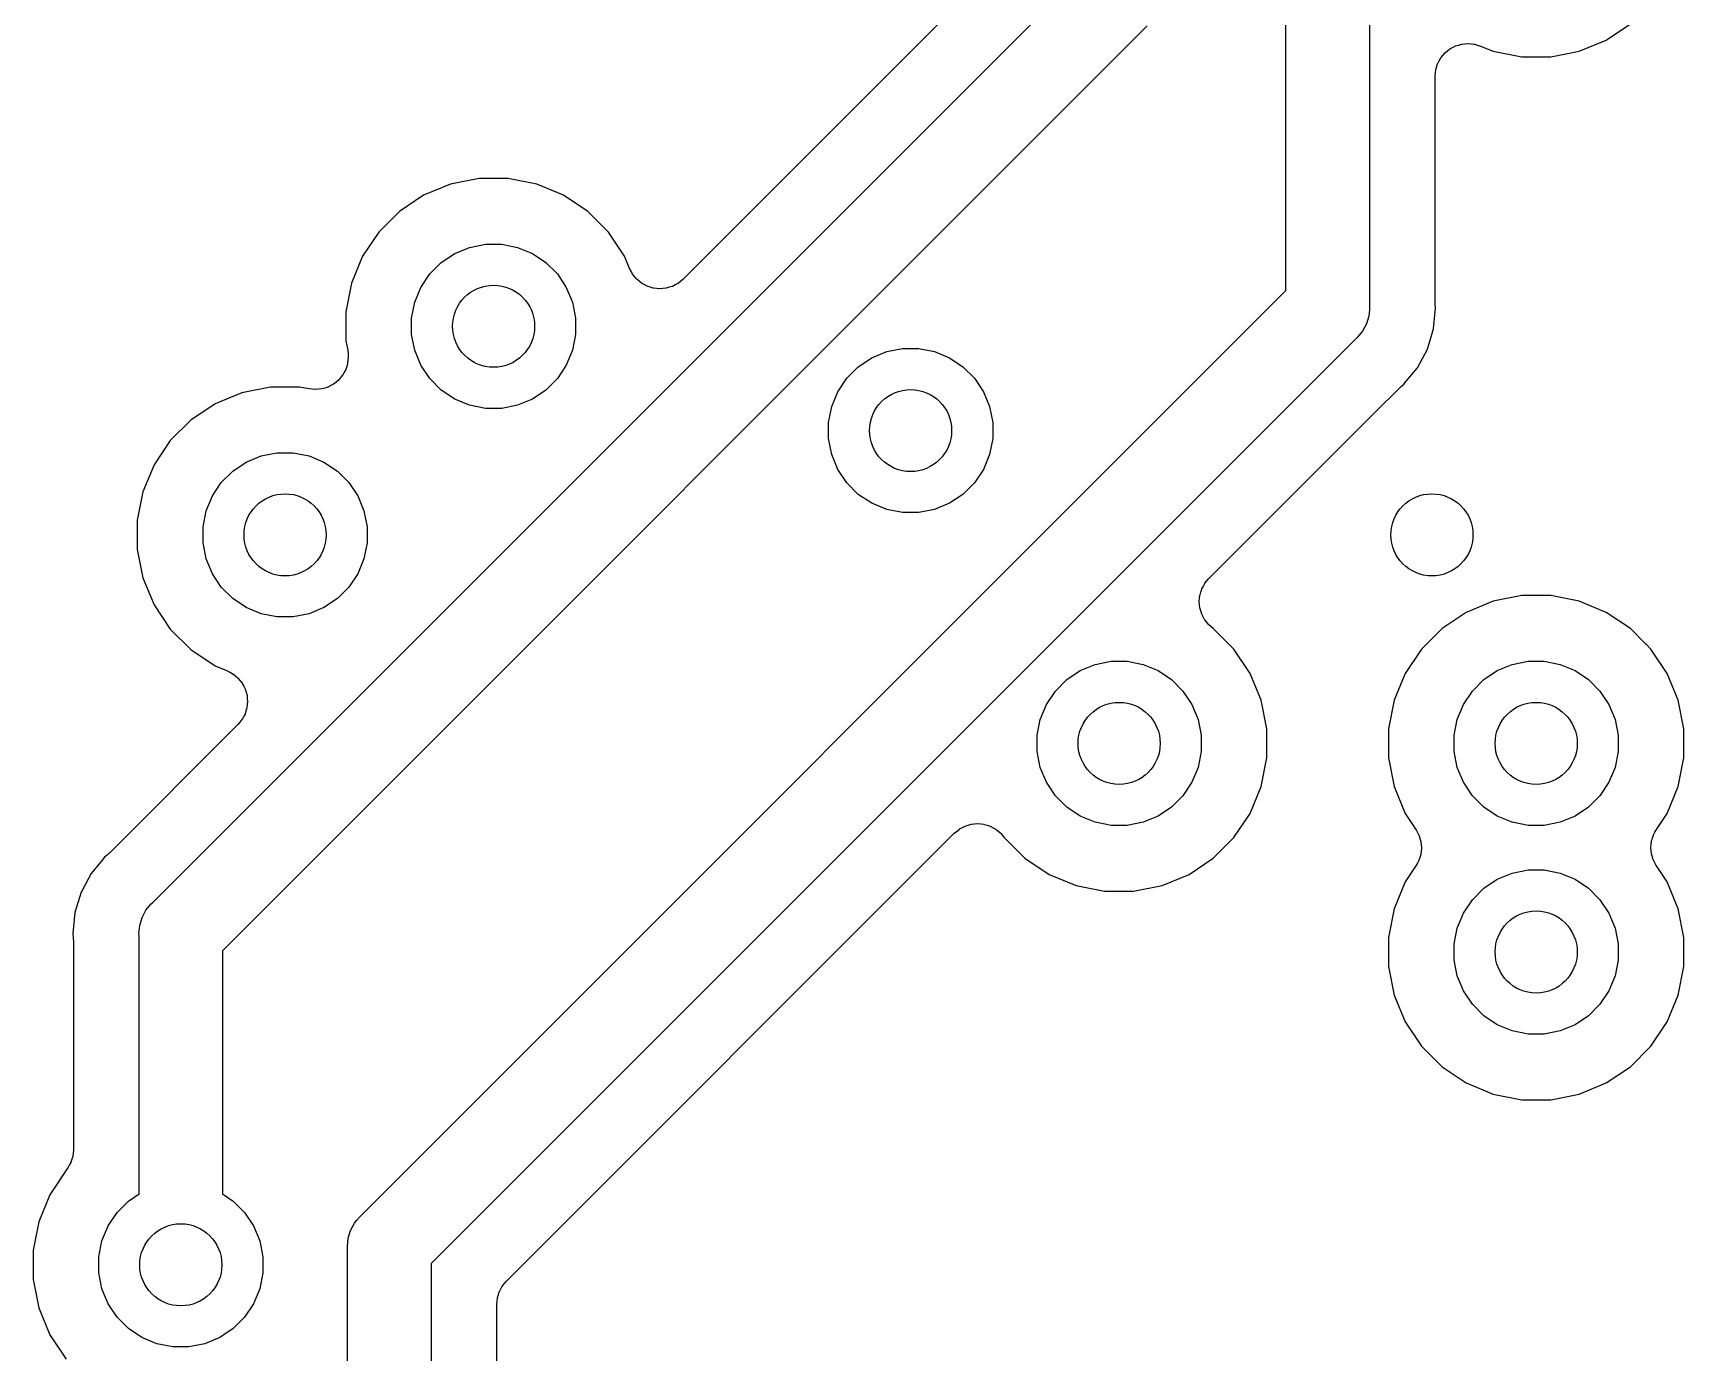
# Model space of a CAD drawing. Extents: x 4.56 to 9.07, y -4.98 to -1.83.
# Drawn here: x 7.4823 to 7.6802, y -2.7231 to -2.5648 of the extents above; entities that cross this region are included whole.
import ezdxf

# ---------------------------------------------------------------- set-up
doc = ezdxf.new("R2010")
doc.units = 0
doc.header["$MEASUREMENT"] = 0
doc.layers.add('BLACK', color=7, linetype='CONTINUOUS')

msp = doc.modelspace()

# ---------------------------------------------------------------- linework, layer by layer
at = {"layer": 'BLACK', "linetype": 'CONTINUOUS'}
for p, q in [((7.6325, -2.59572), (7.6325, -2.47525)), ((7.6425, -2.47707), (7.6425, -2.59754)), ((7.59847, -2.55611), (7.56023, -2.59435)), ((7.49664, -2.66908), (7.6075, -2.55822)), ((7.61586, -2.564), (7.505, -2.67486)), ((7.67089, -2.5657), (7.67379, -2.56376)), ((7.6513, -2.56754), (7.65154, -2.56725)), ((7.65154, -2.56725), (7.65155, -2.56724)), ((7.65155, -2.56724), (7.65156, -2.56723)), ((7.65156, -2.56723), (7.65185, -2.567)), ((7.65185, -2.567), (7.65214, -2.56676)), ((7.65214, -2.56676), (7.65215, -2.56676)), ((7.65215, -2.56676), (7.65216, -2.56675)), ((7.65216, -2.56675), (7.65248, -2.56658)), ((7.65248, -2.56658), (7.65282, -2.5664)), ((7.65282, -2.5664), (7.65283, -2.5664)), ((7.65283, -2.5664), (7.65284, -2.5664)), ((7.65284, -2.5664), (7.6532, -2.56629)), ((7.6532, -2.56629), (7.65355, -2.56618)), ((7.65355, -2.56618), (7.65356, -2.56618)), ((7.65356, -2.56618), (7.65357, -2.56618)), ((7.65357, -2.56618), (7.65395, -2.56614)), ((7.65395, -2.56614), (7.65432, -2.56611)), ((7.65432, -2.56611), (7.65433, -2.56611)), ((7.65433, -2.56611), (7.65434, -2.56611)), ((7.65434, -2.56611), (7.65471, -2.56615)), ((7.65471, -2.56615), (7.65508, -2.56618)), ((7.65508, -2.56618), (7.65509, -2.56619)), ((7.65509, -2.56619), (7.6551, -2.56619)), ((7.6551, -2.56619), (7.65546, -2.5663)), ((7.65546, -2.5663), (7.65582, -2.56641)), ((7.65582, -2.56641), (7.65733, -2.56704)), ((7.65733, -2.56704), (7.66076, -2.56772)), ((7.66424, -2.56772), (7.66767, -2.56704)), ((7.66767, -2.56704), (7.67089, -2.5657)), ((7.65042, -2.56962), (7.65046, -2.56925)), ((7.65046, -2.56923), (7.65057, -2.56887)), ((7.65046, -2.56924), (7.65046, -2.56923)), ((7.65046, -2.56925), (7.65046, -2.56924)), ((7.65057, -2.56887), (7.65068, -2.56851)), ((7.65068, -2.56851), (7.65069, -2.5685)), ((7.65069, -2.56849), (7.65087, -2.56817)), ((7.65069, -2.5685), (7.65069, -2.56849)), ((7.65087, -2.56817), (7.65105, -2.56784)), ((7.65105, -2.56784), (7.65106, -2.56783)), ((7.65106, -2.56782), (7.6513, -2.56754)), ((7.65106, -2.56783), (7.65106, -2.56782)), ((7.66076, -2.56772), (7.66424, -2.56772)), ((7.65037, -2.56999), (7.65042, -2.56962)), ((7.65037, -2.57001), (7.65037, -2.56999)), ((7.65037, -2.57005), (7.65037, -2.57001)), ((7.65037, -2.57001), (7.65037, -2.57001)), ((7.65037, -2.57001), (7.65037, -2.57001)), ((7.65037, -2.59696), (7.65037, -2.57005)), ((7.53233, -2.58296), (7.52911, -2.5843)), ((7.53576, -2.58228), (7.53233, -2.58296)), ((7.53924, -2.58228), (7.53576, -2.58228)), ((7.54267, -2.58296), (7.53924, -2.58228)), ((7.54589, -2.5843), (7.54267, -2.58296)), ((7.52911, -2.5843), (7.52621, -2.58624)), ((7.54879, -2.58624), (7.54589, -2.5843)), ((7.52621, -2.58624), (7.52374, -2.58871)), ((7.55126, -2.58871), (7.54879, -2.58624)), ((7.52374, -2.58871), (7.5218, -2.59161)), ((7.5532, -2.59161), (7.55126, -2.58871)), ((7.53284, -2.59128), (7.53463, -2.59054)), ((7.53463, -2.59054), (7.53653, -2.59016)), ((7.53653, -2.59016), (7.53847, -2.59016)), ((7.53847, -2.59016), (7.54037, -2.59054)), ((7.54037, -2.59054), (7.54216, -2.59128)), ((7.5218, -2.59161), (7.52046, -2.59483)), ((7.52985, -2.59373), (7.53123, -2.59235)), ((7.53123, -2.59235), (7.53284, -2.59128)), ((7.54216, -2.59128), (7.54377, -2.59235)), ((7.54377, -2.59235), (7.54515, -2.59373)), ((7.55381, -2.59308), (7.5532, -2.59161)), ((7.52046, -2.59483), (7.51978, -2.59826)), ((7.52878, -2.59534), (7.52985, -2.59373)), ((7.54515, -2.59373), (7.54622, -2.59534)), ((7.55399, -2.59341), (7.55381, -2.59308)), ((7.55416, -2.59374), (7.55399, -2.59341)), ((7.55417, -2.59374), (7.55416, -2.59374)), ((7.55417, -2.59375), (7.55417, -2.59374)), ((7.55441, -2.59404), (7.55417, -2.59375)), ((7.55464, -2.59433), (7.55441, -2.59404)), ((7.55465, -2.59434), (7.55464, -2.59433)), ((7.55466, -2.59435), (7.55465, -2.59434)), ((7.55494, -2.59458), (7.55466, -2.59435)), ((7.55523, -2.59483), (7.55494, -2.59458)), ((7.55524, -2.59483), (7.55523, -2.59483)), ((7.55525, -2.59484), (7.55524, -2.59483)), ((7.55557, -2.59501), (7.55525, -2.59484)), ((7.55959, -2.59487), (7.55926, -2.59504)), ((7.5596, -2.59486), (7.55959, -2.59487)), ((7.55961, -2.59486), (7.5596, -2.59486)), ((7.55989, -2.59463), (7.55961, -2.59486)), ((7.56019, -2.59439), (7.55989, -2.59463)), ((7.5602, -2.59438), (7.56019, -2.59439)), ((7.56021, -2.59438), (7.5602, -2.59438)), ((7.5602, -2.59438), (7.5602, -2.59438)), ((7.56023, -2.59435), (7.56021, -2.59438)), ((7.52164, -2.70658), (7.6325, -2.59572)), ((7.52804, -2.59713), (7.52878, -2.59534)), ((7.54622, -2.59534), (7.54696, -2.59713)), ((7.55591, -2.59519), (7.55557, -2.59501)), ((7.55592, -2.5952), (7.55591, -2.59519)), ((7.55593, -2.5952), (7.55592, -2.5952)), ((7.55628, -2.59531), (7.55593, -2.5952)), ((7.55664, -2.59542), (7.55628, -2.59531)), ((7.55665, -2.59542), (7.55664, -2.59542)), ((7.55666, -2.59543), (7.55665, -2.59542)), ((7.55703, -2.59547), (7.55666, -2.59543)), ((7.5574, -2.59551), (7.55703, -2.59547)), ((7.55741, -2.5955), (7.5574, -2.59551)), ((7.55742, -2.59551), (7.55741, -2.5955)), ((7.5578, -2.59547), (7.55742, -2.59551)), ((7.55817, -2.59544), (7.5578, -2.59547)), ((7.55818, -2.59544), (7.55817, -2.59544)), ((7.55819, -2.59544), (7.55818, -2.59544)), ((7.55855, -2.59533), (7.55819, -2.59544)), ((7.55891, -2.59522), (7.55855, -2.59533)), ((7.55892, -2.59522), (7.55891, -2.59522)), ((7.55893, -2.59522), (7.55892, -2.59522)), ((7.55926, -2.59504), (7.55893, -2.59522)), ((7.65039, -2.59713), (7.65037, -2.59696)), ((7.51978, -2.59826), (7.51978, -2.60174)), ((7.52766, -2.59903), (7.52804, -2.59713)), ((7.54696, -2.59713), (7.54734, -2.59903)), ((7.64243, -2.59877), (7.64214, -2.59971)), ((7.6425, -2.59803), (7.64243, -2.59877)), ((7.6425, -2.59754), (7.64252, -2.59779)), ((7.64252, -2.59779), (7.6425, -2.59803)), ((7.6425, -2.59803), (7.6425, -2.59803)), ((7.65019, -2.60031), (7.65039, -2.59823)), ((7.65039, -2.59729), (7.65039, -2.59713)), ((7.65039, -2.59735), (7.65039, -2.59729)), ((7.65044, -2.59779), (7.65039, -2.59735)), ((7.65039, -2.59823), (7.65044, -2.59779)), ((7.65039, -2.59823), (7.65039, -2.59823)), ((7.52766, -2.60097), (7.52766, -2.59903)), ((7.54734, -2.59903), (7.54734, -2.60097)), ((7.64168, -2.60058), (7.64105, -2.60134)), ((7.64214, -2.59971), (7.64168, -2.60058)), ((7.64945, -2.60274), (7.65019, -2.60031)), ((7.51978, -2.60174), (7.52001, -2.60288)), ((7.52001, -2.60288), (7.52002, -2.60291)), ((7.52002, -2.60291), (7.52002, -2.60291)), ((7.52002, -2.60291), (7.52002, -2.60291)), ((7.52002, -2.60291), (7.52002, -2.60293)), ((7.52804, -2.60287), (7.52766, -2.60097)), ((7.52878, -2.60466), (7.52804, -2.60287)), ((7.64086, -2.6015), (7.53, -2.71236)), ((7.54696, -2.60287), (7.54622, -2.60466)), ((7.54734, -2.60097), (7.54696, -2.60287)), ((7.58463, -2.60304), (7.58653, -2.60266)), ((7.58653, -2.60266), (7.58847, -2.60266)), ((7.58847, -2.60266), (7.59037, -2.60304)), ((7.64105, -2.60134), (7.64086, -2.6015)), ((7.64826, -2.60498), (7.64945, -2.60274)), ((7.51989, -2.60481), (7.51978, -2.60518)), ((7.52, -2.60446), (7.51989, -2.60481)), ((7.52004, -2.60407), (7.52, -2.60444)), ((7.52, -2.60444), (7.52, -2.60445)), ((7.52, -2.60445), (7.52, -2.60446)), ((7.52002, -2.60293), (7.52005, -2.60331)), ((7.52008, -2.6037), (7.52004, -2.60407)), ((7.52005, -2.60331), (7.52008, -2.60368)), ((7.52008, -2.60368), (7.52008, -2.60369)), ((7.52008, -2.60369), (7.52008, -2.6037)), ((7.52985, -2.60627), (7.52878, -2.60466)), ((7.54622, -2.60466), (7.54515, -2.60627)), ((7.57985, -2.60623), (7.58123, -2.60485)), ((7.58123, -2.60485), (7.58284, -2.60378)), ((7.58284, -2.60378), (7.58463, -2.60304)), ((7.59037, -2.60304), (7.59216, -2.60378)), ((7.59216, -2.60378), (7.59377, -2.60485)), ((7.59377, -2.60485), (7.59515, -2.60623)), ((7.51862, -2.60669), (7.51832, -2.60693)), ((7.5189, -2.60646), (7.51862, -2.60669)), ((7.51891, -2.60645), (7.5189, -2.60646)), ((7.51892, -2.60644), (7.51891, -2.60645)), ((7.51916, -2.60615), (7.51892, -2.60644)), ((7.5194, -2.60587), (7.51916, -2.60615)), ((7.51941, -2.60585), (7.5194, -2.60586)), ((7.5194, -2.60586), (7.5194, -2.60587)), ((7.51959, -2.60552), (7.51941, -2.60585)), ((7.51977, -2.6052), (7.51959, -2.60552)), ((7.51978, -2.60518), (7.51977, -2.60519)), ((7.51977, -2.60519), (7.51977, -2.6052)), ((7.53123, -2.60765), (7.52985, -2.60627)), ((7.54515, -2.60627), (7.54377, -2.60765)), ((7.57878, -2.60784), (7.57985, -2.60623)), ((7.59515, -2.60623), (7.59622, -2.60784)), ((7.64665, -2.60694), (7.64693, -2.60659)), ((7.64693, -2.60659), (7.64826, -2.60498)), ((7.64693, -2.60659), (7.64693, -2.60659)), ((7.50733, -2.60796), (7.50411, -2.6093)), ((7.51076, -2.60728), (7.50733, -2.60796)), ((7.51424, -2.60728), (7.51076, -2.60728)), ((7.51538, -2.60751), (7.51424, -2.60728)), ((7.51575, -2.60755), (7.51538, -2.60751)), ((7.51612, -2.60758), (7.51575, -2.60755)), ((7.51613, -2.60758), (7.51612, -2.60758)), ((7.51614, -2.60758), (7.51613, -2.60758)), ((7.51651, -2.60755), (7.51614, -2.60758)), ((7.51689, -2.60751), (7.51651, -2.60755)), ((7.5169, -2.60751), (7.51689, -2.60751)), ((7.51691, -2.60751), (7.5169, -2.60751)), ((7.51727, -2.6074), (7.51691, -2.60751)), ((7.51763, -2.6073), (7.51727, -2.6074)), ((7.51764, -2.60729), (7.51763, -2.60729)), ((7.51763, -2.60729), (7.51763, -2.6073)), ((7.51798, -2.60711), (7.51764, -2.60729)), ((7.51831, -2.60694), (7.51798, -2.60711)), ((7.51832, -2.60693), (7.51831, -2.60693)), ((7.51831, -2.60693), (7.51831, -2.60694)), ((7.53284, -2.60872), (7.53123, -2.60765)), ((7.53463, -2.60946), (7.53284, -2.60872)), ((7.54216, -2.60872), (7.54037, -2.60946)), ((7.54377, -2.60765), (7.54216, -2.60872)), ((7.57804, -2.60963), (7.57878, -2.60784)), ((7.59622, -2.60784), (7.59696, -2.60963)), ((7.64327, -2.61022), (7.64602, -2.60748)), ((7.64602, -2.60748), (7.64606, -2.60744)), ((7.64606, -2.60744), (7.64619, -2.60733)), ((7.64619, -2.60733), (7.64631, -2.60722)), ((7.64631, -2.60722), (7.64665, -2.60694)), ((7.50411, -2.6093), (7.50121, -2.61124)), ((7.53653, -2.60984), (7.53463, -2.60946)), ((7.53847, -2.60984), (7.53653, -2.60984)), ((7.54037, -2.60946), (7.53847, -2.60984)), ((7.57766, -2.61153), (7.57804, -2.60963)), ((7.59696, -2.60963), (7.59734, -2.61153)), ((7.62327, -2.63023), (7.64327, -2.61022)), ((7.64327, -2.61022), (7.64327, -2.61022)), ((7.50121, -2.61124), (7.49874, -2.61371)), ((7.57766, -2.61347), (7.57766, -2.61153)), ((7.59734, -2.61153), (7.59734, -2.61347)), ((7.49874, -2.61371), (7.4968, -2.61661)), ((7.57804, -2.61537), (7.57766, -2.61347)), ((7.59734, -2.61347), (7.59696, -2.61537)), ((7.4968, -2.61661), (7.49546, -2.61983)), ((7.50623, -2.61735), (7.50784, -2.61628)), ((7.50784, -2.61628), (7.50963, -2.61554)), ((7.50963, -2.61554), (7.51153, -2.61516)), ((7.51153, -2.61516), (7.51347, -2.61516)), ((7.51347, -2.61516), (7.51537, -2.61554)), ((7.51537, -2.61554), (7.51716, -2.61628)), ((7.51716, -2.61628), (7.51877, -2.61735)), ((7.57878, -2.61716), (7.57804, -2.61537)), ((7.59696, -2.61537), (7.59622, -2.61716)), ((7.50378, -2.62034), (7.50485, -2.61873)), ((7.50485, -2.61873), (7.50623, -2.61735)), ((7.51877, -2.61735), (7.52015, -2.61873)), ((7.52015, -2.61873), (7.52122, -2.62034)), ((7.57985, -2.61877), (7.57878, -2.61716)), ((7.59622, -2.61716), (7.59515, -2.61877)), ((7.49546, -2.61983), (7.49478, -2.62326)), ((7.50304, -2.62213), (7.50378, -2.62034)), ((7.52122, -2.62034), (7.52196, -2.62213)), ((7.58123, -2.62015), (7.57985, -2.61877)), ((7.58284, -2.62122), (7.58123, -2.62015)), ((7.59377, -2.62015), (7.59216, -2.62122)), ((7.59515, -2.61877), (7.59377, -2.62015)), ((7.50266, -2.62403), (7.50304, -2.62213)), ((7.52196, -2.62213), (7.52234, -2.62403)), ((7.58463, -2.62196), (7.58284, -2.62122)), ((7.58653, -2.62234), (7.58463, -2.62196)), ((7.58847, -2.62234), (7.58653, -2.62234)), ((7.59037, -2.62196), (7.58847, -2.62234)), ((7.59216, -2.62122), (7.59037, -2.62196)), ((7.49478, -2.62326), (7.49478, -2.62674)), ((7.50266, -2.62597), (7.50266, -2.62403)), ((7.52234, -2.62403), (7.52234, -2.62597)), ((7.50304, -2.62787), (7.50266, -2.62597)), ((7.52234, -2.62597), (7.52196, -2.62787)), ((7.49478, -2.62674), (7.49546, -2.63017)), ((7.50378, -2.62966), (7.50304, -2.62787)), ((7.52196, -2.62787), (7.52122, -2.62966)), ((7.49546, -2.63017), (7.4968, -2.63339)), ((7.50485, -2.63127), (7.50378, -2.62966)), ((7.52122, -2.62966), (7.52015, -2.63127)), ((7.62279, -2.6308), (7.62303, -2.63051)), ((7.62303, -2.63051), (7.62327, -2.63023)), ((7.50623, -2.63265), (7.50485, -2.63127)), ((7.52015, -2.63127), (7.51877, -2.63265)), ((7.62215, -2.63261), (7.62219, -2.63223)), ((7.62219, -2.63223), (7.6222, -2.63222)), ((7.6222, -2.63221), (7.62231, -2.63186)), ((7.6222, -2.63222), (7.6222, -2.63221)), ((7.62231, -2.63186), (7.62242, -2.6315)), ((7.62242, -2.63149), (7.62243, -2.63148)), ((7.62242, -2.6315), (7.62242, -2.63149)), ((7.62243, -2.63148), (7.62261, -2.63115)), ((7.62261, -2.63115), (7.62278, -2.63082)), ((7.62278, -2.63082), (7.62279, -2.63081)), ((7.62279, -2.63081), (7.62279, -2.6308)), ((7.66076, -2.63228), (7.65733, -2.63296)), ((7.66424, -2.63228), (7.66076, -2.63228)), ((7.66767, -2.63296), (7.66424, -2.63228)), ((7.4968, -2.63339), (7.49874, -2.63629)), ((7.50784, -2.63372), (7.50623, -2.63265)), ((7.50963, -2.63446), (7.50784, -2.63372)), ((7.51153, -2.63484), (7.50963, -2.63446)), ((7.51537, -2.63446), (7.51347, -2.63484)), ((7.51716, -2.63372), (7.51537, -2.63446)), ((7.51877, -2.63265), (7.51716, -2.63372)), ((7.62211, -2.63297), (7.62215, -2.63261)), ((7.62212, -2.63299), (7.62211, -2.63297)), ((7.62211, -2.633), (7.62212, -2.63299)), ((7.62215, -2.63337), (7.62211, -2.633)), ((7.62218, -2.63374), (7.62215, -2.63337)), ((7.62219, -2.63375), (7.62218, -2.63374)), ((7.62219, -2.63376), (7.62219, -2.63375)), ((7.62229, -2.63412), (7.62219, -2.63376)), ((7.6224, -2.63448), (7.62229, -2.63412)), ((7.6224, -2.63449), (7.6224, -2.63448)), ((7.62241, -2.6345), (7.6224, -2.63449)), ((7.62258, -2.63483), (7.62241, -2.6345)), ((7.65411, -2.6343), (7.65121, -2.63624)), ((7.65733, -2.63296), (7.65411, -2.6343)), ((7.67089, -2.6343), (7.66767, -2.63296)), ((7.67379, -2.63624), (7.67089, -2.6343)), ((7.49874, -2.63629), (7.50121, -2.63876)), ((7.51347, -2.63484), (7.51153, -2.63484)), ((7.62275, -2.63516), (7.62258, -2.63483)), ((7.62276, -2.63517), (7.62275, -2.63516)), ((7.62276, -2.63518), (7.62276, -2.63517)), ((7.623, -2.63547), (7.62276, -2.63518)), ((7.62323, -2.63576), (7.623, -2.63547)), ((7.62324, -2.63577), (7.62323, -2.63576)), ((7.62325, -2.63578), (7.62324, -2.63577)), ((7.62354, -2.63602), (7.62325, -2.63578)), ((7.62376, -2.63621), (7.62354, -2.63602)), ((7.62626, -2.63871), (7.62376, -2.63621)), ((7.65121, -2.63624), (7.64874, -2.63871)), ((7.6757, -2.63815), (7.67379, -2.63624)), ((7.67571, -2.63815), (7.6757, -2.63815)), ((7.67626, -2.63871), (7.67571, -2.63815)), ((7.50121, -2.63876), (7.50411, -2.6407)), ((7.60963, -2.64054), (7.61153, -2.64016)), ((7.61153, -2.64016), (7.61347, -2.64016)), ((7.61347, -2.64016), (7.61537, -2.64054)), ((7.6282, -2.64161), (7.62626, -2.63871)), ((7.64874, -2.63871), (7.6468, -2.64161)), ((7.65963, -2.64054), (7.66153, -2.64016)), ((7.66153, -2.64016), (7.66347, -2.64016)), ((7.66347, -2.64016), (7.66537, -2.64054)), ((7.6782, -2.64161), (7.67626, -2.63871)), ((7.50411, -2.6407), (7.50558, -2.64131)), ((7.50558, -2.64131), (7.50561, -2.64132)), ((7.50561, -2.64132), (7.50561, -2.64132)), ((7.50561, -2.64132), (7.50561, -2.64132)), ((7.50561, -2.64132), (7.50563, -2.64133)), ((7.50563, -2.64133), (7.50595, -2.64151)), ((7.50595, -2.64151), (7.50628, -2.64169)), ((7.50628, -2.64169), (7.50629, -2.6417)), ((7.50629, -2.6417), (7.5063, -2.6417)), ((7.5063, -2.6417), (7.50658, -2.64194)), ((7.50658, -2.64194), (7.50687, -2.64218)), ((7.50687, -2.64218), (7.50688, -2.64219)), ((7.50688, -2.64219), (7.50689, -2.6422)), ((7.50689, -2.6422), (7.50712, -2.64248)), ((7.50712, -2.64248), (7.50736, -2.64278)), ((7.60485, -2.64373), (7.60623, -2.64235)), ((7.60623, -2.64235), (7.60784, -2.64128)), ((7.60784, -2.64128), (7.60963, -2.64054)), ((7.61537, -2.64054), (7.61716, -2.64128)), ((7.61716, -2.64128), (7.61877, -2.64235)), ((7.61877, -2.64235), (7.62015, -2.64373)), ((7.62954, -2.64483), (7.6282, -2.64161)), ((7.6468, -2.64161), (7.64546, -2.64483)), ((7.65485, -2.64373), (7.65623, -2.64235)), ((7.65623, -2.64235), (7.65784, -2.64128)), ((7.65784, -2.64128), (7.65963, -2.64054)), ((7.66537, -2.64054), (7.66716, -2.64128)), ((7.66716, -2.64128), (7.66877, -2.64235)), ((7.66877, -2.64235), (7.67015, -2.64373)), ((7.67954, -2.64483), (7.6782, -2.64161)), ((7.50736, -2.64278), (7.50736, -2.64279)), ((7.50736, -2.64279), (7.50737, -2.6428)), ((7.50737, -2.6428), (7.50754, -2.64312)), ((7.50754, -2.64312), (7.50771, -2.64346)), ((7.50771, -2.64346), (7.50772, -2.64347)), ((7.50772, -2.64347), (7.50772, -2.64348)), ((7.50772, -2.64348), (7.50782, -2.64382)), ((7.50782, -2.64382), (7.50793, -2.64419)), ((7.50793, -2.64419), (7.50793, -2.6442)), ((7.50793, -2.6442), (7.50794, -2.64421)), ((7.50794, -2.64421), (7.50797, -2.64458)), ((7.60378, -2.64534), (7.60485, -2.64373)), ((7.62015, -2.64373), (7.62122, -2.64534)), ((7.65378, -2.64534), (7.65485, -2.64373)), ((7.67015, -2.64373), (7.67122, -2.64534)), ((7.50781, -2.6461), (7.5077, -2.64646)), ((7.50792, -2.64574), (7.50781, -2.6461)), ((7.50793, -2.64573), (7.50792, -2.64574)), ((7.50797, -2.64535), (7.50793, -2.64572)), ((7.50793, -2.64572), (7.50793, -2.64573)), ((7.50797, -2.64458), (7.50801, -2.64496)), ((7.50801, -2.64498), (7.50797, -2.64535)), ((7.50801, -2.64496), (7.50801, -2.64497)), ((7.50801, -2.64497), (7.50801, -2.64498)), ((7.60304, -2.64713), (7.60378, -2.64534)), ((7.62122, -2.64534), (7.62196, -2.64713)), ((7.63022, -2.64826), (7.62954, -2.64483)), ((7.64546, -2.64483), (7.64478, -2.64826)), ((7.65304, -2.64713), (7.65378, -2.64534)), ((7.67122, -2.64534), (7.67196, -2.64713)), ((7.68022, -2.64826), (7.67954, -2.64483)), ((7.50685, -2.64773), (7.49148, -2.6631)), ((7.50709, -2.64744), (7.50685, -2.64773)), ((7.50733, -2.64715), (7.50709, -2.64744)), ((7.50734, -2.64714), (7.50733, -2.64714)), ((7.50733, -2.64714), (7.50733, -2.64715)), ((7.50752, -2.6468), (7.50734, -2.64714)), ((7.5077, -2.64648), (7.50752, -2.6468)), ((7.5077, -2.64646), (7.5077, -2.64647)), ((7.5077, -2.64647), (7.5077, -2.64648)), ((7.60266, -2.64903), (7.60304, -2.64713)), ((7.62196, -2.64713), (7.62234, -2.64903)), ((7.63022, -2.65174), (7.63022, -2.64826)), ((7.64478, -2.64826), (7.64478, -2.65174)), ((7.65266, -2.64903), (7.65304, -2.64713)), ((7.67196, -2.64713), (7.67234, -2.64903)), ((7.68022, -2.65174), (7.68022, -2.64826)), ((7.60266, -2.65097), (7.60266, -2.64903)), ((7.62234, -2.64903), (7.62234, -2.65097)), ((7.65266, -2.65097), (7.65266, -2.64903)), ((7.67234, -2.64903), (7.67234, -2.65097)), ((7.60304, -2.65287), (7.60266, -2.65097)), ((7.62234, -2.65097), (7.62196, -2.65287)), ((7.62954, -2.65517), (7.63022, -2.65174)), ((7.64478, -2.65174), (7.64546, -2.65517)), ((7.65304, -2.65287), (7.65266, -2.65097)), ((7.67234, -2.65097), (7.67196, -2.65287)), ((7.67954, -2.65517), (7.68022, -2.65174)), ((7.60378, -2.65466), (7.60304, -2.65287)), ((7.62196, -2.65287), (7.62122, -2.65466)), ((7.65378, -2.65466), (7.65304, -2.65287)), ((7.67196, -2.65287), (7.67122, -2.65466)), ((7.60485, -2.65627), (7.60378, -2.65466)), ((7.60623, -2.65765), (7.60485, -2.65627)), ((7.62015, -2.65627), (7.61877, -2.65765)), ((7.62122, -2.65466), (7.62015, -2.65627)), ((7.6282, -2.65839), (7.62954, -2.65517)), ((7.64546, -2.65517), (7.6468, -2.65839)), ((7.65485, -2.65627), (7.65378, -2.65466)), ((7.65623, -2.65765), (7.65485, -2.65627)), ((7.67015, -2.65627), (7.66877, -2.65765)), ((7.67122, -2.65466), (7.67015, -2.65627)), ((7.6782, -2.65839), (7.67954, -2.65517)), ((7.60784, -2.65872), (7.60623, -2.65765)), ((7.61877, -2.65765), (7.61716, -2.65872)), ((7.65784, -2.65872), (7.65623, -2.65765)), ((7.66877, -2.65765), (7.66716, -2.65872)), ((7.59306, -2.6605), (7.59335, -2.66026)), ((7.59335, -2.66026), (7.59336, -2.66026)), ((7.59336, -2.66026), (7.59337, -2.66025)), ((7.59337, -2.66025), (7.5937, -2.66008)), ((7.5937, -2.66008), (7.59403, -2.6599)), ((7.59403, -2.6599), (7.59404, -2.6599)), ((7.59404, -2.6599), (7.59405, -2.6599)), ((7.59405, -2.6599), (7.59441, -2.65979)), ((7.59441, -2.65979), (7.59476, -2.65969)), ((7.59476, -2.65969), (7.59478, -2.65968)), ((7.59478, -2.65968), (7.59479, -2.65968)), ((7.59479, -2.65968), (7.59516, -2.65965)), ((7.59516, -2.65965), (7.59553, -2.65961)), ((7.59553, -2.65961), (7.59554, -2.65962)), ((7.59554, -2.65962), (7.59555, -2.65961)), ((7.59555, -2.65961), (7.59592, -2.65965)), ((7.59592, -2.65965), (7.59629, -2.65969)), ((7.59629, -2.65969), (7.59631, -2.6597)), ((7.59631, -2.6597), (7.59632, -2.6597)), ((7.59632, -2.6597), (7.59667, -2.65981)), ((7.59667, -2.65981), (7.59703, -2.65992)), ((7.59703, -2.65992), (7.59704, -2.65992)), ((7.59704, -2.65992), (7.59705, -2.65993)), ((7.59705, -2.65993), (7.59738, -2.66011)), ((7.59738, -2.66011), (7.59771, -2.66028)), ((7.59771, -2.66028), (7.59771, -2.66029)), ((7.59771, -2.66029), (7.59773, -2.66029)), ((7.59773, -2.66029), (7.59801, -2.66053)), ((7.60963, -2.65946), (7.60784, -2.65872)), ((7.61153, -2.65984), (7.60963, -2.65946)), ((7.61347, -2.65984), (7.61153, -2.65984)), ((7.61537, -2.65946), (7.61347, -2.65984)), ((7.61716, -2.65872), (7.61537, -2.65946)), ((7.62626, -2.66129), (7.6282, -2.65839)), ((7.6468, -2.65839), (7.64808, -2.66031)), ((7.64808, -2.66031), (7.64809, -2.66033)), ((7.65963, -2.65946), (7.65784, -2.65872)), ((7.66153, -2.65984), (7.65963, -2.65946)), ((7.66347, -2.65984), (7.66153, -2.65984)), ((7.66537, -2.65946), (7.66347, -2.65984)), ((7.66716, -2.65872), (7.66537, -2.65946)), ((7.67674, -2.66064), (7.67692, -2.66031)), ((7.67692, -2.66031), (7.6782, -2.65839)), ((7.53903, -2.71447), (7.59273, -2.66077)), ((7.59273, -2.66077), (7.59275, -2.66075)), ((7.59275, -2.66074), (7.59277, -2.66073)), ((7.59275, -2.66075), (7.59275, -2.66074)), ((7.59275, -2.66075), (7.59275, -2.66075)), ((7.59277, -2.66073), (7.59306, -2.6605)), ((7.59801, -2.66053), (7.5983, -2.66077)), ((7.5983, -2.66077), (7.59831, -2.66078)), ((7.59831, -2.66078), (7.59832, -2.66079)), ((7.59832, -2.66079), (7.59855, -2.66108)), ((7.59855, -2.66108), (7.59868, -2.66123)), ((7.59868, -2.66123), (7.60121, -2.66376)), ((7.62379, -2.66376), (7.62626, -2.66129)), ((7.64809, -2.66033), (7.64809, -2.66033)), ((7.64809, -2.66033), (7.6481, -2.66033)), ((7.6481, -2.66033), (7.64811, -2.66036)), ((7.64811, -2.66036), (7.64828, -2.66068)), ((7.64828, -2.66068), (7.64845, -2.66101)), ((7.64845, -2.66101), (7.64846, -2.66103)), ((7.64846, -2.66103), (7.64847, -2.66104)), ((7.64847, -2.66104), (7.64857, -2.6614)), ((7.64857, -2.6614), (7.64867, -2.66175)), ((7.64867, -2.66175), (7.64868, -2.66176)), ((7.64868, -2.66176), (7.64868, -2.66178)), ((7.64868, -2.66178), (7.64871, -2.66215)), ((7.64871, -2.66215), (7.64875, -2.66251)), ((7.67625, -2.66246), (7.67629, -2.66209)), ((7.67629, -2.66209), (7.67633, -2.66173)), ((7.67633, -2.66173), (7.67634, -2.66171)), ((7.67634, -2.66169), (7.67645, -2.66135)), ((7.67634, -2.66171), (7.67634, -2.66169)), ((7.67645, -2.66135), (7.67655, -2.66099)), ((7.67655, -2.66099), (7.67656, -2.66097)), ((7.67656, -2.66097), (7.67657, -2.66096)), ((7.67657, -2.66096), (7.67674, -2.66064)), ((7.49057, -2.66399), (7.48924, -2.6656)), ((7.49085, -2.66364), (7.49057, -2.66398)), ((7.49057, -2.66398), (7.49057, -2.66399)), ((7.49119, -2.66336), (7.49085, -2.66364)), ((7.49131, -2.66324), (7.49119, -2.66336)), ((7.49144, -2.66314), (7.49131, -2.66324)), ((7.49148, -2.6631), (7.49144, -2.66314)), ((7.60121, -2.66376), (7.60411, -2.6657)), ((7.62089, -2.6657), (7.62379, -2.66376)), ((7.64843, -2.66404), (7.64826, -2.66436)), ((7.64844, -2.66403), (7.64843, -2.66404)), ((7.64845, -2.66401), (7.64844, -2.66403)), ((7.64855, -2.66366), (7.64845, -2.66401)), ((7.64866, -2.66331), (7.64855, -2.66366)), ((7.64867, -2.66327), (7.64866, -2.66329)), ((7.64866, -2.66329), (7.64866, -2.66331)), ((7.64871, -2.66291), (7.64867, -2.66327)), ((7.64875, -2.66254), (7.64871, -2.66291)), ((7.64875, -2.66251), (7.64875, -2.66253)), ((7.64875, -2.66253), (7.64875, -2.66254)), ((7.67625, -2.66247), (7.67625, -2.66246)), ((7.67625, -2.66249), (7.67625, -2.66247)), ((7.67629, -2.66285), (7.67625, -2.66249)), ((7.67632, -2.66322), (7.67629, -2.66285)), ((7.67632, -2.66324), (7.67632, -2.66322)), ((7.67633, -2.66325), (7.67632, -2.66324)), ((7.67643, -2.66361), (7.67633, -2.66325)), ((7.67653, -2.66396), (7.67643, -2.66361)), ((7.67654, -2.66397), (7.67653, -2.66396)), ((7.67655, -2.66399), (7.67654, -2.66397)), ((7.67672, -2.66432), (7.67655, -2.66399)), ((7.48924, -2.6656), (7.48812, -2.6677)), ((7.60411, -2.6657), (7.60733, -2.66704)), ((7.61767, -2.66704), (7.62089, -2.6657)), ((7.64808, -2.66469), (7.6468, -2.66661)), ((7.64826, -2.66436), (7.64808, -2.66469)), ((7.65784, -2.66628), (7.65963, -2.66554)), ((7.65963, -2.66554), (7.66153, -2.66516)), ((7.66153, -2.66516), (7.66347, -2.66516)), ((7.66347, -2.66516), (7.66537, -2.66554)), ((7.66537, -2.66554), (7.66716, -2.66628)), ((7.67689, -2.66464), (7.67672, -2.66432)), ((7.6769, -2.66467), (7.67689, -2.66464)), ((7.67691, -2.66467), (7.6769, -2.66467)), ((7.67692, -2.66469), (7.67691, -2.66467)), ((7.67691, -2.66467), (7.67691, -2.66467)), ((7.6782, -2.66661), (7.67692, -2.66469)), ((7.48805, -2.66784), (7.48731, -2.67027)), ((7.48812, -2.66771), (7.48805, -2.66784)), ((7.48812, -2.6677), (7.48812, -2.66771)), ((7.60733, -2.66704), (7.61076, -2.66772)), ((7.61076, -2.66772), (7.61424, -2.66772)), ((7.61424, -2.66772), (7.61767, -2.66704)), ((7.6468, -2.66661), (7.64546, -2.66983)), ((7.65485, -2.66873), (7.65623, -2.66735)), ((7.65623, -2.66735), (7.65784, -2.66628)), ((7.66716, -2.66628), (7.66877, -2.66735)), ((7.66877, -2.66735), (7.67015, -2.66873)), ((7.67954, -2.66983), (7.6782, -2.66661)), ((7.49536, -2.67087), (7.49582, -2.67)), ((7.49582, -2.67), (7.49602, -2.66976)), ((7.49602, -2.66976), (7.49645, -2.66924)), ((7.49645, -2.66924), (7.49664, -2.66908)), ((7.64546, -2.66983), (7.64478, -2.67326)), ((7.65378, -2.67034), (7.65485, -2.66873)), ((7.67015, -2.66873), (7.67122, -2.67034)), ((7.68022, -2.67326), (7.67954, -2.66983)), ((7.48731, -2.67027), (7.48706, -2.67279)), ((7.49498, -2.67279), (7.49507, -2.67181)), ((7.49507, -2.67181), (7.49536, -2.67087)), ((7.65266, -2.67403), (7.65304, -2.67213)), ((7.65304, -2.67213), (7.65378, -2.67034)), ((7.67122, -2.67034), (7.67196, -2.67213)), ((7.67196, -2.67213), (7.67234, -2.67403)), ((7.48706, -2.67279), (7.48711, -2.67323)), ((7.48711, -2.67323), (7.48711, -2.67328)), ((7.48711, -2.67328), (7.48711, -2.67345)), ((7.48711, -2.67345), (7.48713, -2.67361)), ((7.48713, -2.67361), (7.48713, -2.69869)), ((7.495, -2.67303), (7.49498, -2.67279)), ((7.495, -2.704), (7.495, -2.67303)), ((7.64478, -2.67326), (7.64478, -2.67674)), ((7.65266, -2.67597), (7.65266, -2.67403)), ((7.67234, -2.67403), (7.67234, -2.67597)), ((7.68022, -2.67674), (7.68022, -2.67326)), ((7.505, -2.67486), (7.505, -2.704)), ((7.65304, -2.67787), (7.65266, -2.67597)), ((7.67234, -2.67597), (7.67196, -2.67787)), ((7.64478, -2.67674), (7.64546, -2.68017)), ((7.65378, -2.67966), (7.65304, -2.67787)), ((7.67196, -2.67787), (7.67122, -2.67966)), ((7.67954, -2.68017), (7.68022, -2.67674)), ((7.65485, -2.68127), (7.65378, -2.67966)), ((7.67122, -2.67966), (7.67015, -2.68127)), ((7.64546, -2.68017), (7.6468, -2.68339)), ((7.65623, -2.68265), (7.65485, -2.68127)), ((7.67015, -2.68127), (7.66877, -2.68265)), ((7.6782, -2.68339), (7.67954, -2.68017)), ((7.6468, -2.68339), (7.64874, -2.68629)), ((7.65784, -2.68372), (7.65623, -2.68265)), ((7.65963, -2.68446), (7.65784, -2.68372)), ((7.66716, -2.68372), (7.66537, -2.68446)), ((7.66877, -2.68265), (7.66716, -2.68372)), ((7.67626, -2.68629), (7.6782, -2.68339)), ((7.66153, -2.68484), (7.65963, -2.68446)), ((7.66347, -2.68484), (7.66153, -2.68484)), ((7.66537, -2.68446), (7.66347, -2.68484)), ((7.64874, -2.68629), (7.65121, -2.68876)), ((7.67379, -2.68876), (7.67626, -2.68629)), ((7.65121, -2.68876), (7.65411, -2.6907)), ((7.67089, -2.6907), (7.67379, -2.68876)), ((7.65411, -2.6907), (7.65733, -2.69204)), ((7.66767, -2.69204), (7.67089, -2.6907)), ((7.65733, -2.69204), (7.66076, -2.69272)), ((7.66076, -2.69272), (7.66424, -2.69272)), ((7.66424, -2.69272), (7.66767, -2.69204)), ((7.48693, -2.69985), (7.48682, -2.7002)), ((7.48704, -2.69951), (7.48693, -2.69985)), ((7.48705, -2.69947), (7.48704, -2.69949)), ((7.48704, -2.69949), (7.48704, -2.69951)), ((7.48709, -2.6991), (7.48705, -2.69947)), ((7.48713, -2.69874), (7.48709, -2.6991)), ((7.48713, -2.69869), (7.48713, -2.6987)), ((7.48713, -2.6987), (7.48713, -2.6987)), ((7.48713, -2.6987), (7.48713, -2.6987)), ((7.48713, -2.6987), (7.48713, -2.69874)), ((7.48643, -2.70093), (7.4843, -2.70411)), ((7.48644, -2.70091), (7.48643, -2.70093)), ((7.48645, -2.70089), (7.48644, -2.70091)), ((7.48646, -2.70088), (7.48645, -2.70089)), ((7.48663, -2.70056), (7.48646, -2.70088)), ((7.48681, -2.70024), (7.48663, -2.70056)), ((7.48682, -2.7002), (7.48681, -2.70022)), ((7.48681, -2.70022), (7.48681, -2.70024)), ((7.4843, -2.70411), (7.48296, -2.70733)), ((7.49235, -2.70623), (7.49373, -2.70485)), ((7.49373, -2.70485), (7.495, -2.704)), ((7.505, -2.704), (7.50627, -2.70485)), ((7.50627, -2.70485), (7.50765, -2.70623)), ((7.48296, -2.70733), (7.48228, -2.71076)), ((7.49128, -2.70784), (7.49235, -2.70623)), ((7.50765, -2.70623), (7.50872, -2.70784)), ((7.52036, -2.70837), (7.52082, -2.7075)), ((7.52082, -2.7075), (7.52112, -2.70714)), ((7.52112, -2.70714), (7.52145, -2.70674)), ((7.52145, -2.70674), (7.52164, -2.70658)), ((7.49016, -2.71153), (7.49054, -2.70963)), ((7.49054, -2.70963), (7.49128, -2.70784)), ((7.50872, -2.70784), (7.50946, -2.70963)), ((7.50946, -2.70963), (7.50984, -2.71153)), ((7.51998, -2.71029), (7.52007, -2.70931)), ((7.52007, -2.70931), (7.52036, -2.70837)), ((7.48228, -2.71076), (7.48228, -2.71424)), ((7.49016, -2.71347), (7.49016, -2.71153)), ((7.50984, -2.71153), (7.50984, -2.71347)), ((7.52, -2.71053), (7.51998, -2.71029)), ((7.52, -2.81043), (7.52, -2.71053)), ((7.49054, -2.71537), (7.49016, -2.71347)), ((7.50984, -2.71347), (7.50946, -2.71537)), ((7.53, -2.71236), (7.53, -2.81225)), ((7.48228, -2.71424), (7.48296, -2.71767)), ((7.49128, -2.71716), (7.49054, -2.71537)), ((7.50946, -2.71537), (7.50872, -2.71716)), ((7.53818, -2.71574), (7.53819, -2.71572)), ((7.53819, -2.7157), (7.53837, -2.71538)), ((7.53819, -2.71572), (7.53819, -2.7157)), ((7.53837, -2.71538), (7.53854, -2.71506)), ((7.53854, -2.71506), (7.53855, -2.71505)), ((7.53855, -2.71505), (7.53856, -2.71503)), ((7.53856, -2.71503), (7.5388, -2.71475)), ((7.5388, -2.71475), (7.53903, -2.71447)), ((7.48296, -2.71767), (7.4843, -2.72089)), ((7.49235, -2.71877), (7.49128, -2.71716)), ((7.50872, -2.71716), (7.50765, -2.71877)), ((7.53787, -2.7172), (7.53792, -2.71684)), ((7.53787, -2.71724), (7.53787, -2.7172)), ((7.53787, -2.71724), (7.53787, -2.71724)), ((7.53787, -2.71724), (7.53787, -2.71724)), ((7.53787, -2.71725), (7.53787, -2.71724)), ((7.53787, -2.81167), (7.53787, -2.71725)), ((7.53792, -2.71684), (7.53795, -2.71647)), ((7.53795, -2.71647), (7.53796, -2.71645)), ((7.53796, -2.71643), (7.53807, -2.71609)), ((7.53796, -2.71645), (7.53796, -2.71643)), ((7.53807, -2.71609), (7.53818, -2.71574)), ((7.49373, -2.72015), (7.49235, -2.71877)), ((7.50765, -2.71877), (7.50627, -2.72015)), ((7.4843, -2.72089), (7.48624, -2.72379)), ((7.49534, -2.72122), (7.49373, -2.72015)), ((7.49713, -2.72196), (7.49534, -2.72122)), ((7.50466, -2.72122), (7.50287, -2.72196)), ((7.50627, -2.72015), (7.50466, -2.72122)), ((7.49903, -2.72234), (7.49713, -2.72196)), ((7.50097, -2.72234), (7.49903, -2.72234)), ((7.50287, -2.72196), (7.50097, -2.72234))]:
    msp.add_line(p, q, dxfattribs=at)
at = {"layer": 'BLACK'}
for centre in [(7.5375, -2.6), (7.5875, -2.6125), (7.5125, -2.625), (7.65, -2.625), (7.6125, -2.65), (7.6625, -2.65), (7.6625, -2.675), (7.5, -2.7125)]:
    msp.add_circle(centre, 0.00492, dxfattribs=at)

doc.saveas('drawing.dxf')
